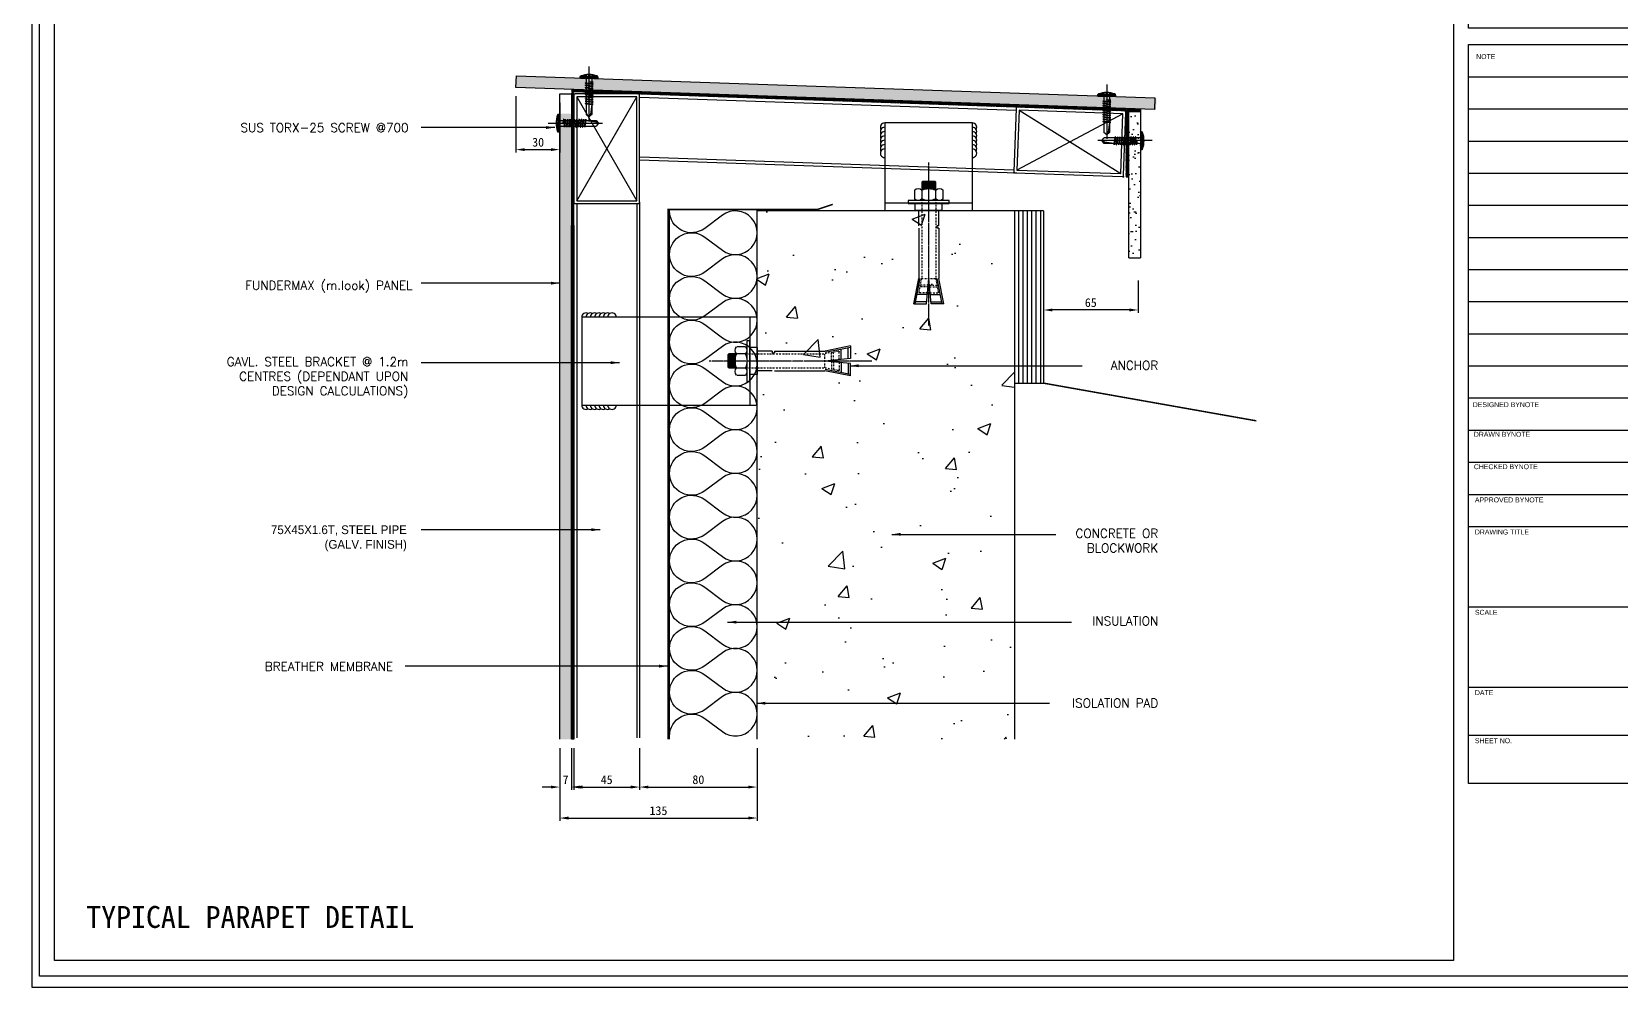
# Model space of a CAD drawing. Header units: millimetres. Extents: x 6755 to 21493, y 282 to 5565.
# Drawn here: x 6755 to 7841, y 3419 to 4072 of the extents above; entities that cross this region are included whole.
import ezdxf

# ---------------------------------------------------------------- set-up
doc = ezdxf.new("R2010")
doc.units = ezdxf.units.MM
doc.header["$MEASUREMENT"] = 0
for name, pattern in [('CENTER', [7.75, 7.25, -0.25, 0, -0.25]), ('DASHDOTX2', [2, 1, -0.5, 0, -0.5]), ('HIDDEN', [0.375, 0.25, -0.125])]:
    doc.linetypes.add(name, pattern=pattern)
for name, color, linetype in [('3', 3, 'Continuous'), ('APPLICATION', 3, 'Continuous'), ('Bolt', 1, 'Continuous'), ('BREATHER', 150, 'Continuous'), ('DIM', 1, 'Continuous'), ('Dims', 1, 'Continuous'), ('INSULATION', 2, 'Continuous'), ('Pressings', 3, 'Continuous'), ('Structure', 6, 'Continuous')]:
    doc.layers.add(name, color=color, linetype=linetype)
for name, color, linetype, true_color in [('4', 4, 'Continuous', 0x00ffff), ('nt', 7, 'Continuous', 0x994c00), ('NT Panel', 7, 'Continuous', 0xbfff7f), ('TE 07', 7, 'Continuous', 0x000000), ('TEXT', 2, 'Continuous', 0xffff00)]:
    doc.layers.add(name, color=color, linetype=linetype, true_color=true_color)
doc.styles.add('Arial', font='arial.ttf')
doc.styles.add('style1', font='simplex.shx')
doc.dimstyles.new('Telling', dxfattribs={"dimscale": 2, "dimtxt": 3, "dimasz": 3, "dimexe": 1, "dimexo": 3, "dimgap": 1, "dimtad": 1, "dimdec": 1, "dimrnd": 1, "dimdsep": 46, "dimtxsty": 'Standard', "dimcen": 3, "dimclrd": 1, "dimclre": 1, "dimclrt": 2, "dimadec": 0, "dimazin": 0, "dimtfac": 1, "dimtdec": 1, "dimtofl": 0, "dimtmove": 0, "dimatfit": 0, "dimfxl": 1, "dimtolj": 1, "dimtzin": 0, "dimlwe": -1, "dimarcsym": 0})
pattern_1 = [(45, (2816.1184, -1741.78395), (-0.5, 0.5), [])]

# ---------------------------------------------------------------- blocks, each defined once
blk = doc.blocks.new('AL-TEMPLATE')
at = {"color": 9, "true_color": 0xc0c0c0}
for p, q in [((2716.82, 1392.97), (2800.02, 1392.97)), ((2716.82, 1376.33), (2800.02, 1376.33)), ((2716.82, 1359.69), (2800.02, 1359.69)), ((2716.82, 1343.05), (2800.02, 1343.05)), ((2716.82, 1326.41), (2800.02, 1326.41)), ((2716.82, 1309.77), (2800.02, 1309.77)), ((2716.82, 1293.13), (2800.02, 1293.13)), ((2716.82, 1276.49), (2800.02, 1276.49)), ((2716.82, 1259.85), (2800.02, 1259.85)), ((2716.82, 1243.21), (2800.02, 1243.21)), ((2716.82, 1209.93), (2800.02, 1209.93)), ((2716.82, 1193.29), (2800.02, 1193.29)), ((2716.82, 1176.65), (2800.02, 1176.65)), ((2716.82, 1118.41), (2800.02, 1118.41)), ((2716.82, 1076.81), (2800.02, 1076.81)), ((2716.82, 1051.85), (2800.02, 1051.85))]:
    blk.add_line(p, q, dxfattribs=at)
for points in [[(1976.34, 1509.45), (2808.34, 1509.45), (2808.34, 927.05), (1976.34, 927.05)], [(2716.82, 1501.32), (2800.02, 1501.32), (2800.02, 1418.12), (2716.82, 1418.12)], [(2716.82, 1409.8), (2800.02, 1409.8), (2800.02, 1026.89), (2716.82, 1026.89)]]:
    blk.add_lwpolyline(points, close=True, dxfattribs=at)
for points in [[(2716.82, 1226.57), (2800.02, 1226.57)], [(2716.82, 1160.01), (2800.02, 1160.01)]]:
    blk.add_lwpolyline(points, dxfattribs=at)
at = {"layer": 'nt', "color": 254, "linetype": 'Continuous', "true_color": 0xd6d6d6}
blk.add_lwpolyline([(1972.34, 1515.25), (1972.34, 921.25), (2812.34, 921.25), (2812.34, 1515.25)], close=True, dxfattribs=at)
at = {"layer": 'TE 07'}
blk.add_lwpolyline([(1984.07, 1501.32), (2709.08, 1501.32), (2709.08, 935.18), (1984.07, 935.18)], close=True, dxfattribs=at)
at = {"color": 150, "true_color": 0x007fff, "insert": (2721.06, 1496.93), "char_height": 3.6698, "width": 35.1369, "attachment_point": 1, "line_spacing_factor": 0.963855}
blk.add_mtext('\\fExpo M;(주) 엔스페이스', dxfattribs=at)
at = {"color": 7, "true_color": 0xffffff, "insert": (2720.94, 1489.17), "char_height": 2.3487, "width": 61.8214, "attachment_point": 1, "line_spacing_factor": 0.963855, "style": 'Arial'}
blk.add_mtext('\\fArial;서울시 강남구 논현로 161길11 엔빌딩 4F\\PTEL 02 575-2077  FAX 02 575-2071', dxfattribs=at)
at = {"color": 9, "true_color": 0xc0c0c0, "char_height": 2.5559, "attachment_point": 1, "line_spacing_factor": 0.963855}
for s, insert, width in [('\\fArial;NOTE', (2720.76, 1404.73), 11.9173), ('\\fArial;DESIGNED BYNOTE', (2719.01, 1224.39), 36.0906), ('\\fArial;DRAWN BYNOTE', (2719.56, 1209.04), 30.9788), ('\\fArial;CHECKED BYNOTE', (2719.56, 1192.25), 35.0282), ('\\fArial;APPROVED BYNOTE', (2720.1, 1175.04), 37.5533), ('\\fArial;DRAWING TITLE', (2720.1, 1158.4), 29.8086), ('\\fArial;SCALE', (2720.1, 1116.8), 13.8111), ('\\fArial;DATE', (2720.1, 1075.2), 11.517), ('\\fArial;SHEET NO.', (2720.1, 1050.24), 21.1247)]:
    blk.add_mtext(s, dxfattribs=dict(at, insert=insert, width=width))
blk = doc.blocks.new('*D86')
at = {"layer": 'Defpoints', "color": 0, "transparency": 16777216}
for p in [(7446.6, 3908), (7511.3, 3908), (7446.6, 3881.8)]:
    blk.add_point(p, dxfattribs=at)
at = {"layer": 'Dims', "color": 1, "transparency": 16777216}
for p, q in [((7446.6, 3902), (7446.6, 3879.8)), ((7511.3, 3902), (7511.3, 3879.8))]:
    blk.add_line(p, q, dxfattribs=at)
at = {"layer": 'Dims', "color": 1, "lineweight": -2, "transparency": 16777216}
blk.add_line((7505.3, 3881.8), (7452.6, 3881.8), dxfattribs=at)
at = {"layer": 'Dims', "color": 1, "transparency": 16777216}
for points in [[(7452.6, 3882.8), (7452.6, 3880.8), (7446.6, 3881.8)], [(7505.3, 3882.8), (7505.3, 3880.8), (7511.3, 3881.8)]]:
    blk.add_solid(points, dxfattribs=at)
at = {"layer": 'Dims', "color": 2, "transparency": 16777216, "insert": (7478.9, 3886.8), "char_height": 6, "attachment_point": 5}
blk.add_mtext('\\A1;65', dxfattribs=at)
blk = doc.blocks.new('*D87')
at = {"layer": 'Defpoints', "color": 0, "transparency": 16777216}
for p in [(7085.7, 4034.1), (7115.7, 4029.5), (7115.7, 3991.5)]:
    blk.add_point(p, dxfattribs=at)
at = {"layer": 'Dims', "color": 1, "transparency": 16777216}
for p, q in [((7085.7, 4028.1), (7085.7, 3989.5)), ((7115.7, 4023.5), (7115.7, 3989.5))]:
    blk.add_line(p, q, dxfattribs=at)
at = {"layer": 'Dims', "color": 1, "lineweight": -2, "transparency": 16777216}
blk.add_line((7091.7, 3991.5), (7109.7, 3991.5), dxfattribs=at)
at = {"layer": 'Dims', "color": 1, "transparency": 16777216}
for points in [[(7091.7, 3992.5), (7091.7, 3990.5), (7085.7, 3991.5)], [(7109.7, 3992.5), (7109.7, 3990.5), (7115.7, 3991.5)]]:
    blk.add_solid(points, dxfattribs=at)
at = {"layer": 'Dims', "color": 2, "transparency": 16777216, "insert": (7100.9, 3996.5), "char_height": 6, "attachment_point": 5}
blk.add_mtext('\\A1;30', dxfattribs=at)
blk = doc.blocks.new('al-anchor')
at = {"layer": 'Bolt', "linetype": 'CENTER'}
blk.add_line((450.1, 842.4), (450.1, 731), dxfattribs=at)
at = {"layer": 'Bolt'}
for p, q in [((439.9, 827.7), (443.4, 810.2)), ((439.9, 827.7), (448.5, 827.7)), ((440.8, 827.7), (444.3, 810.3)), ((448.6, 826.2), (441.2, 826.2)), ((448.5, 827.7), (450.1, 810.2)), ((451.8, 827.7), (450.1, 810.2)), ((451.7, 826.2), (459.1, 826.2)), ((460.4, 827.7), (451.8, 827.7)), ((459.4, 827.7), (455.9, 810.3)), ((460.4, 827.7), (456.9, 810.3)), ((449.1, 821.3), (442.1, 821.3)), ((451.2, 821.3), (458.2, 821.3)), ((443.4, 775.8), (443.4, 810.2)), ((456.9, 775.8), (456.9, 810.3)), ((443.4, 774.2), (443.4, 763.9)), ((455.7, 774.2), (455.7, 775.8)), ((456.9, 775.8), (455.7, 775.8)), ((456.9, 774.2), (455.7, 774.2)), ((456.9, 774.2), (456.9, 763.9)), ((440.9, 763.9), (440.9, 758.9)), ((459.4, 763.9), (440.9, 763.9)), ((459.4, 763.9), (459.4, 758.9)), ((440.4, 749.9), (440.4, 755.9)), ((445.4, 744.4), (445.4, 755.9)), ((454.9, 755.9), (454.9, 744.4)), ((459.9, 755.9), (459.9, 749.9)), ((454.9, 748.9), (445.4, 748.9)), ((454.9, 748.4), (445.4, 748.4)), ((454.9, 747.9), (445.4, 747.9)), ((454.9, 747.4), (445.4, 747.4)), ((454.9, 746.9), (445.4, 746.9)), ((454.9, 746.4), (445.4, 746.4)), ((454.9, 745.9), (445.4, 745.9)), ((454.9, 745.4), (445.4, 745.4)), ((454.9, 744.9), (445.4, 744.9)), ((454.9, 744.4), (445.4, 744.4)), ((445.4, 744.4), (445.9, 743.9)), ((454.4, 743.9), (445.9, 743.9)), ((454.4, 743.9), (454.9, 744.4))]:
    blk.add_line(p, q, dxfattribs=at)
at = {"layer": 'Bolt', "linetype": 'DASHDOTX2'}
for p, q in [((443.5, 819.5), (445.3, 810.3)), ((449.2, 820), (444, 820)), ((449.6, 816.1), (444.1, 816.1)), ((450.7, 816.1), (456.1, 816.1)), ((451.1, 820), (456.3, 820)), ((456.8, 819.5), (455, 810.3)), ((449.7, 814.8), (444.4, 814.8)), ((445.4, 755.9), (445.4, 810.2)), ((445.4, 810.2), (454.9, 810.2)), ((450.6, 814.8), (455.9, 814.8)), ((454.9, 755.9), (454.9, 810.2))]:
    blk.add_line(p, q, dxfattribs=at)
at = {"layer": 'Bolt'}
blk.add_lwpolyline([(436, 758.9), (464, 758.9), (464, 756.9), (436, 756.9)], close=True, dxfattribs=at)
at = {"layer": 'Bolt', "linetype": 'DASHDOTX2'}
for centre, start, end in [((444, 819.5), 91.5299, 176.3045), ((456.3, 819.5), 3.6955, 88.4701)]:
    blk.add_arc(centre, 0.513, start, end, dxfattribs=at)
at = {"layer": 'Bolt'}
for centre, radius, start, end in [((442.9, 753.3), 3.58, 45.683, 134.317), ((442.9, 752.4), 3.58, 225.683, 314.317), ((450.1, 745.3), 11.6, 65.7903, 114.2097), ((450.1, 760.4), 11.6, 245.7903, 294.2097), ((457.4, 753.3), 3.58, 45.683, 134.317), ((457.4, 752.4), 3.58, 225.683, 314.317)]:
    blk.add_arc(centre, radius, start, end, dxfattribs=at)
blk = doc.blocks.new('75-45_pipe')
at = {"layer": '3', "color": 4}
for p, q in [((-3668.1, 5689.5), (-3739.1, 5648.5)), ((-3739.1, 5689.5), (-3668.1, 5648.5))]:
    blk.add_line(p, q, dxfattribs=at)
blk.add_lwpolyline([(-3740.1, 5646.5), (-3667.1, 5646.5, 0.414214), (-3666.1, 5647.5), (-3666.1, 5690.5, 0.414214), (-3667.1, 5691.5), (-3740.1, 5691.5, 0.414214), (-3741.1, 5690.5), (-3741.1, 5647.5, 0.414214)], format="xyb", close=True, dxfattribs=at)
blk.add_lwpolyline([(-3739.1, 5648.5), (-3668.1, 5648.5), (-3668.1, 5689.5), (-3739.1, 5689.5)], close=True, dxfattribs=at)
at = {"layer": 'DIM'}
for p in [(-3741.1, 5691.5), (-3666.1, 5691.5), (-3741.1, 5646.5), (-3666.1, 5646.5)]:
    blk.add_point(p, dxfattribs=at)
blk = doc.blocks.new('*D127')
at = {"layer": 'Defpoints', "color": 0, "transparency": 16777216}
for p in [(7115.7, 3588.2), (7123.7, 3588.2), (7123.7, 3555.5)]:
    blk.add_point(p, dxfattribs=at)
at = {"layer": 'Dims', "color": 1, "transparency": 16777216}
for p, q in [((7115.7, 3582.2), (7115.7, 3553.5)), ((7123.7, 3582.2), (7123.7, 3553.5))]:
    blk.add_line(p, q, dxfattribs=at)
at = {"layer": 'Dims', "color": 1, "lineweight": -2, "transparency": 16777216}
for p, q in [((7109.7, 3555.5), (7103.7, 3555.5)), ((7129.7, 3555.5), (7135.7, 3555.5))]:
    blk.add_line(p, q, dxfattribs=at)
at = {"layer": 'Dims', "color": 1, "transparency": 16777216}
for points in [[(7109.7, 3556.5), (7109.7, 3554.5), (7115.7, 3555.5)], [(7129.7, 3556.5), (7129.7, 3554.5), (7123.7, 3555.5)]]:
    blk.add_solid(points, dxfattribs=at)
at = {"layer": 'Dims', "color": 2, "transparency": 16777216, "insert": (7119.7, 3560.5), "char_height": 6, "attachment_point": 5}
blk.add_mtext('\\A1;7', dxfattribs=at)
blk = doc.blocks.new('*D128')
at = {"layer": 'Defpoints', "color": 0, "transparency": 16777216}
for p in [(7125.3, 3588.2), (7170.3, 3588.2), (7170.3, 3555.5)]:
    blk.add_point(p, dxfattribs=at)
at = {"layer": 'Dims', "color": 1, "transparency": 16777216}
for p, q in [((7125.3, 3582.2), (7125.3, 3553.5)), ((7170.3, 3582.2), (7170.3, 3553.5))]:
    blk.add_line(p, q, dxfattribs=at)
at = {"layer": 'Dims', "color": 1, "lineweight": -2, "transparency": 16777216}
blk.add_line((7131.3, 3555.5), (7164.3, 3555.5), dxfattribs=at)
at = {"layer": 'Dims', "color": 1, "transparency": 16777216}
for points in [[(7131.3, 3556.5), (7131.3, 3554.5), (7125.3, 3555.5)], [(7164.3, 3556.5), (7164.3, 3554.5), (7170.3, 3555.5)]]:
    blk.add_solid(points, dxfattribs=at)
at = {"layer": 'Dims', "color": 2, "transparency": 16777216, "insert": (7147.8, 3560.5), "char_height": 6, "attachment_point": 5}
blk.add_mtext('\\A1;45', dxfattribs=at)
blk = doc.blocks.new('*D129')
at = {"layer": 'Defpoints', "color": 0, "transparency": 16777216}
for p in [(7170.3, 3587.6), (7250.7, 3587.6), (7250.7, 3555.5)]:
    blk.add_point(p, dxfattribs=at)
at = {"layer": 'Dims', "color": 1, "transparency": 16777216}
for p, q in [((7170.3, 3581.6), (7170.3, 3553.5)), ((7250.7, 3581.6), (7250.7, 3553.5))]:
    blk.add_line(p, q, dxfattribs=at)
at = {"layer": 'Dims', "color": 1, "lineweight": -2, "transparency": 16777216}
blk.add_line((7176.3, 3555.5), (7244.7, 3555.5), dxfattribs=at)
at = {"layer": 'Dims', "color": 1, "transparency": 16777216}
for points in [[(7176.3, 3556.5), (7176.3, 3554.5), (7170.3, 3555.5)], [(7244.7, 3556.5), (7244.7, 3554.5), (7250.7, 3555.5)]]:
    blk.add_solid(points, dxfattribs=at)
at = {"layer": 'Dims', "color": 2, "transparency": 16777216, "insert": (7210.5, 3560.5), "char_height": 6, "attachment_point": 5}
blk.add_mtext('\\A1;80', dxfattribs=at)
blk = doc.blocks.new('*D130')
at = {"layer": 'Defpoints', "color": 0, "transparency": 16777216}
for p in [(7115.7, 3588.2), (7250.7, 3588.2), (7250.7, 3534.3)]:
    blk.add_point(p, dxfattribs=at)
at = {"layer": 'Dims', "color": 1, "transparency": 16777216}
for p, q in [((7115.7, 3582.2), (7115.7, 3532.3)), ((7250.7, 3582.2), (7250.7, 3532.3))]:
    blk.add_line(p, q, dxfattribs=at)
at = {"layer": 'Dims', "color": 1, "lineweight": -2, "transparency": 16777216}
blk.add_line((7121.7, 3534.3), (7244.7, 3534.3), dxfattribs=at)
at = {"layer": 'Dims', "color": 1, "transparency": 16777216}
for points in [[(7121.7, 3535.3), (7121.7, 3533.3), (7115.7, 3534.3)], [(7244.7, 3535.3), (7244.7, 3533.3), (7250.7, 3534.3)]]:
    blk.add_solid(points, dxfattribs=at)
at = {"layer": 'Dims', "color": 2, "transparency": 16777216, "insert": (7183.2, 3539.3), "char_height": 6, "attachment_point": 5}
blk.add_mtext('\\A1;135', dxfattribs=at)
blk = doc.blocks.new('SDS')
at = {"layer": 'Bolt', "linetype": 'ByBlock'}
h = blk.add_hatch(color=256, dxfattribs=at)
edge = h.paths.add_edge_path()
edge.add_ellipse((2174.7, 2125), major_axis=(0.122, 0.122), ratio=1, start_angle=227.4952, end_angle=310.1753, ccw=False)
edge.add_line((2174.7, 2124.8), (2174.2, 2124.8))
edge.add_ellipse((2174.2, 2125.2), major_axis=(-0.273, 0.273), ratio=1, start_angle=58.6705, end_angle=131.9754, ccw=False)
edge.add_ellipse((2189.6, 2130.8), major_axis=(11.8, 11.8), ratio=1, start_angle=143.5595, end_angle=154.9155, ccw=False)
edge.add_line((2173.1, 2128.3), (2173.9, 2128.3))
edge.add_line((2173.9, 2128.3), (2174.5, 2130.8))
edge.add_line((2174.5, 2130.8), (2173.9, 2133.3))
edge.add_line((2173.9, 2133.3), (2173.1, 2133.3))
edge.add_ellipse((2189.6, 2130.8), major_axis=(-11.8, 11.8), ratio=1, start_angle=25.0886, end_angle=36.4366, ccw=False)
edge.add_ellipse((2174.2, 2136.4), major_axis=(-0.273, 0.273), ratio=1, start_angle=-41.9754, end_angle=31.5885, ccw=False)
edge.add_line((2174.2, 2136.8), (2174.7, 2136.8))
edge.add_ellipse((2174.7, 2136.7), major_axis=(0.122, 0.122), ratio=1, start_angle=319.8247, end_angle=402.5048, ccw=False)
edge.add_line((2174.9, 2136.7), (2174.9, 2125))
for points in [[(2178.2, 2133.5), (2177.9, 2130.8), (2177.8, 2130.7), (2177.8, 2130.8), (2178.1, 2133.6), (2178.2, 2133.6)], [(2179.4, 2133.6), (2179.4, 2133.6), (2179.4, 2133.6), (2179.4, 2133.5), (2178.8, 2128.1), (2178.7, 2128.1), (2178.7, 2128.1)], [(2180.9, 2133.6), (2180.9, 2133.6), (2181, 2133.6), (2181, 2133.5), (2180.3, 2128.1), (2180.3, 2128.1), (2180.2, 2128.1)], [(2182.4, 2133.6), (2182.5, 2133.6), (2182.5, 2133.6), (2182.5, 2133.5), (2181.9, 2128.1), (2181.8, 2128.1), (2181.8, 2128.1)], [(2184, 2133.6), (2184, 2133.6), (2184, 2133.6), (2184.1, 2133.5), (2183.4, 2128.1), (2183.4, 2128.1), (2183.3, 2128.1)], [(2185.5, 2133.6), (2185.6, 2133.6), (2185.6, 2133.6), (2185.6, 2133.5), (2185, 2128.1), (2184.9, 2128.1), (2184.9, 2128.1)], [(2187.1, 2133.6), (2187.1, 2133.6), (2187.1, 2133.6), (2187.2, 2133.5), (2186.5, 2128.1), (2186.5, 2128.1), (2186.4, 2128.1)], [(2188.6, 2133.6), (2188.7, 2133.6), (2188.7, 2133.6), (2188.7, 2133.5), (2188.1, 2128.1), (2188, 2128.1), (2187.9, 2128.1)], [(2190.1, 2133.6), (2190.2, 2133.6), (2190.2, 2133.6), (2190.2, 2133.5), (2189.6, 2128.1), (2189.5, 2128.1), (2189.5, 2128.1)], [(2191.7, 2133.6), (2191.7, 2133.6), (2191.8, 2133.6), (2191.8, 2133.5), (2191.1, 2128.1), (2191.1, 2128.1), (2191, 2128.1)], [(2193.2, 2133.6), (2193.3, 2133.6), (2193.3, 2133.6), (2193.3, 2133.5), (2192.7, 2128.1), (2192.6, 2128.1), (2192.6, 2128.1)]]:
    blk.add_hatch(color=256, dxfattribs=at).paths.add_polyline_path(points)
at = {"layer": 'Bolt', "linetype": 'CENTER', "ltscale": 10}
blk.add_line((2167.4, 2130.8), (2204.6, 2130.8), dxfattribs=at)
at = {"layer": 'Bolt'}
for p, q in [((2176.2, 2132.8), (2177.9, 2132.8)), ((2177.8, 2130.8), (2178.1, 2133.6)), ((2177.8, 2130.8), (2177.9, 2132.8)), ((2178.1, 2133.6), (2177.9, 2132.8)), ((2177.9, 2130.8), (2178.2, 2133.5)), ((2177.9, 2130.8), (2178.4, 2132.8)), ((2178.2, 2133.6), (2178.4, 2132.8)), ((2178.4, 2132.8), (2179.1, 2132.8)), ((2178.5, 2128.8), (2179.1, 2132.8)), ((2178.7, 2128.1), (2179.4, 2133.6)), ((2178.8, 2128.1), (2179.5, 2133.5)), ((2179, 2128.8), (2179.6, 2132.8)), ((2179.3, 2133.6), (2179.1, 2132.8)), ((2179.4, 2133.6), (2179.6, 2132.8)), ((2179.6, 2132.8), (2180.4, 2132.8)), ((2179.6, 2132.8), (2180.7, 2132.8)), ((2180, 2128.8), (2180.7, 2132.8)), ((2180.2, 2128.1), (2180.9, 2133.6)), ((2180.3, 2128.1), (2181, 2133.5)), ((2180.5, 2128.8), (2181.2, 2132.8)), ((2180.9, 2133.6), (2180.7, 2132.8)), ((2181, 2133.6), (2181.2, 2132.8)), ((2181.2, 2132.8), (2181.9, 2132.8)), ((2181.2, 2132.8), (2182.2, 2132.8)), ((2181.6, 2128.8), (2182.2, 2132.8)), ((2181.8, 2128.1), (2182.4, 2133.6)), ((2181.9, 2128.1), (2182.5, 2133.5)), ((2182.1, 2128.8), (2182.7, 2132.8)), ((2182.4, 2133.6), (2182.2, 2132.8)), ((2182.5, 2133.6), (2182.7, 2132.8)), ((2182.7, 2132.8), (2183.4, 2132.8)), ((2182.7, 2132.8), (2183.7, 2132.8)), ((2183.1, 2128.8), (2183.7, 2132.8)), ((2183.3, 2128.1), (2184, 2133.6)), ((2183.4, 2128.1), (2184.1, 2133.5)), ((2183.6, 2128.8), (2184.2, 2132.8)), ((2183.9, 2133.6), (2183.7, 2132.8)), ((2184, 2133.6), (2184.2, 2132.8)), ((2184.2, 2132.8), (2185, 2132.8)), ((2184.2, 2132.8), (2185.3, 2132.8)), ((2184.7, 2128.8), (2185.3, 2132.8)), ((2184.9, 2128.1), (2185.5, 2133.6)), ((2185, 2128.1), (2185.6, 2133.5)), ((2185.2, 2128.8), (2185.8, 2132.8)), ((2185.5, 2133.6), (2185.3, 2132.8)), ((2185.6, 2133.6), (2185.8, 2132.8)), ((2185.8, 2132.8), (2186.5, 2132.8)), ((2185.8, 2132.8), (2186.8, 2132.8)), ((2186.2, 2128.8), (2186.8, 2132.8)), ((2186.4, 2128.1), (2187.1, 2133.6)), ((2186.5, 2128.1), (2187.2, 2133.5)), ((2186.7, 2128.8), (2187.3, 2132.8)), ((2187, 2133.6), (2186.8, 2132.8)), ((2187.1, 2133.6), (2187.3, 2132.8)), ((2187.3, 2132.8), (2188.1, 2132.8)), ((2187.3, 2132.8), (2188.4, 2132.8)), ((2187.7, 2128.8), (2188.4, 2132.8)), ((2187.9, 2128.1), (2188.6, 2133.6)), ((2188.1, 2128.1), (2188.7, 2133.5)), ((2188.2, 2128.8), (2188.9, 2132.8)), ((2188.6, 2133.6), (2188.4, 2132.8)), ((2188.7, 2133.6), (2188.9, 2132.8)), ((2188.9, 2132.8), (2189.6, 2132.8)), ((2188.9, 2132.8), (2189.9, 2132.8)), ((2189.3, 2128.8), (2189.9, 2132.8)), ((2189.5, 2128.1), (2190.1, 2133.6)), ((2189.6, 2128.1), (2190.2, 2133.5)), ((2189.8, 2128.8), (2190.4, 2132.8)), ((2190.1, 2133.6), (2189.9, 2132.8)), ((2190.2, 2133.6), (2190.4, 2132.8)), ((2190.4, 2132.8), (2191.1, 2132.8)), ((2190.4, 2132.8), (2191.5, 2132.8)), ((2190.8, 2128.8), (2191.5, 2132.8)), ((2191, 2128.1), (2191.7, 2133.6)), ((2191.1, 2128.1), (2191.8, 2133.5)), ((2191.3, 2128.8), (2191.9, 2132.8)), ((2191.6, 2133.6), (2191.5, 2132.8)), ((2191.8, 2133.6), (2191.9, 2132.8)), ((2191.9, 2132.8), (2192.7, 2132.8)), ((2191.9, 2132.8), (2193, 2132.8)), ((2192.4, 2128.8), (2193, 2132.8)), ((2192.6, 2128.1), (2193.2, 2133.6)), ((2192.7, 2128.1), (2193.3, 2133.5)), ((2192.9, 2128.8), (2193.5, 2132.8)), ((2193.2, 2133.6), (2193, 2132.8)), ((2193, 2132.8), (2200.3, 2132.8)), ((2193.3, 2133.6), (2193.5, 2132.8)), ((2193.5, 2132.8), (2200, 2131.8)), ((2200, 2131.8), (2201.9, 2130.8)), ((2200.3, 2132.8), (2201.9, 2130.8)), ((2201.9, 2130.8), (2200.3, 2128.8)), ((2176.2, 2128.8), (2178.5, 2128.8)), ((2178.7, 2128.1), (2178.5, 2128.8)), ((2178.8, 2128.1), (2179, 2128.8)), ((2179, 2128.8), (2180, 2128.8)), ((2180.2, 2128.1), (2180, 2128.8)), ((2180.3, 2128.1), (2180.5, 2128.8)), ((2180.5, 2128.8), (2181.6, 2128.8)), ((2181.8, 2128.1), (2181.6, 2128.8)), ((2181.9, 2128.1), (2182.1, 2128.8)), ((2182.1, 2128.8), (2183.1, 2128.8)), ((2183.3, 2128.1), (2183.1, 2128.8)), ((2183.4, 2128.1), (2183.6, 2128.8)), ((2183.6, 2128.8), (2184.7, 2128.8)), ((2184.9, 2128.1), (2184.7, 2128.8)), ((2185, 2128.1), (2185.2, 2128.8)), ((2185.2, 2128.8), (2186.2, 2128.8)), ((2186.4, 2128.1), (2186.2, 2128.8)), ((2186.5, 2128.1), (2186.7, 2128.8)), ((2186.7, 2128.8), (2187.7, 2128.8)), ((2187.9, 2128.1), (2187.7, 2128.8)), ((2188.1, 2128.1), (2188.2, 2128.8)), ((2188.2, 2128.8), (2189.3, 2128.8)), ((2189.5, 2128.1), (2189.3, 2128.8)), ((2189.6, 2128.1), (2189.8, 2128.8)), ((2189.8, 2128.8), (2190.8, 2128.8)), ((2191, 2128.1), (2190.8, 2128.8)), ((2191.1, 2128.1), (2191.3, 2128.8)), ((2191.3, 2128.8), (2200.3, 2128.8)), ((2192.6, 2128.1), (2192.4, 2128.8)), ((2192.7, 2128.1), (2192.9, 2128.8))]:
    blk.add_line(p, q, dxfattribs=at)
for points in [[(2172.9, 2131.3), (2174.4, 2131.3)], [(2172.9, 2130.8), (2174.5, 2130.8)], [(2172.9, 2130.3), (2174.4, 2130.3)], [(2173, 2132.7), (2174, 2132.7)], [(2173.1, 2133.3), (2173.9, 2133.3)], [(2173.9, 2128.3), (2174.5, 2130.8), (2173.9, 2133.3)], [(2174.7, 2136.8), (2174.2, 2136.8)], [(2174.9, 2125), (2174.9, 2136.6)], [(2173, 2128.9), (2174, 2128.9)], [(2173.1, 2128.3), (2173.9, 2128.3)], [(2174.7, 2124.8), (2174.2, 2124.8)]]:
    blk.add_lwpolyline(points, dxfattribs=at)
for points in [[(2174.2, 2136.8, 0.333092), (2173.9, 2136.5, 30.48754)], [(2174.7, 2136.8, -0.452147), (2174.9, 2136.6, -30.48754)], [(2174.2, 2124.8, -0.333092), (2173.9, 2125.1, -30.48754)], [(2174.7, 2124.8, 0.452147), (2174.9, 2125, 30.48754)]]:
    blk.add_lwpolyline(points, format="xyb", dxfattribs=at)
at = {"layer": 'Bolt', "linetype": 'ByBlock'}
for points in [[(2175.4, 2136.8, 1.038004), (2174.9, 2136.8, 0.043022)], [(2174.9, 2134.1, 0.427063), (2176.2, 2132.8, -4.42658)], [(2175.4, 2134.1, -1.169667), (2174.9, 2134.1, -0.043022)], [(2174.9, 2127.6, -0.447194), (2176.2, 2128.8, 4.42658)], [(2175.4, 2127.6, 1.03754), (2174.9, 2127.6, 0.043022)], [(2175.4, 2124.9, -1.038004), (2174.9, 2124.9, -0.043022)]]:
    blk.add_lwpolyline(points, format="xyb", dxfattribs=at)
for points in [[(2174.9, 2136.8), (2174.9, 2124.9)], [(2175.4, 2124.9), (2175.4, 2136.8)], [(2178.2, 2133.5), (2177.9, 2130.8), (2177.8, 2130.7), (2177.8, 2130.8), (2178.1, 2133.6), (2178.2, 2133.6), (2178.2, 2133.5)]]:
    blk.add_lwpolyline(points, dxfattribs=at)
at = {"layer": 'Bolt'}
for centre, radius, start, end in [((2189.6, 2130.8), 16.7, 160.0886, 199.9114), ((2177.8, 2130.8), 0.0602, 200.6851, 319.2729), ((2178.1, 2133.5), 0.0925, 60.0754, 130.1339), ((2179.4, 2133.5), 0.0925, 60.0754, 130.1339), ((2180.9, 2133.5), 0.0925, 60.0754, 130.1339), ((2182.5, 2133.5), 0.0925, 60.0754, 130.1339), ((2184, 2133.5), 0.0925, 60.0754, 130.1339), ((2185.5, 2133.5), 0.0925, 60.0754, 130.1339), ((2187.1, 2133.5), 0.0925, 60.0754, 130.1339), ((2188.6, 2133.5), 0.0925, 60.0754, 130.1339), ((2190.2, 2133.5), 0.0925, 60.0754, 130.1339), ((2191.7, 2133.5), 0.0925, 60.0754, 130.1339), ((2193.2, 2133.5), 0.0925, 60.0754, 130.1339), ((2178.7, 2128.2), 0.0925, 240.0754, 310.1339), ((2180.3, 2128.2), 0.0925, 240.0754, 310.1339), ((2181.8, 2128.2), 0.0925, 240.0754, 310.1339), ((2183.4, 2128.2), 0.0925, 240.0754, 310.1339), ((2184.9, 2128.2), 0.0925, 240.0754, 310.1339), ((2186.5, 2128.2), 0.0925, 240.0754, 310.1339), ((2188, 2128.2), 0.0925, 240.0754, 310.1339), ((2189.5, 2128.2), 0.0925, 240.0754, 310.1339), ((2191.1, 2128.2), 0.0925, 240.0754, 310.1339), ((2192.6, 2128.2), 0.0925, 240.0754, 310.1339)]:
    blk.add_arc(centre, radius, start, end, dxfattribs=at)

msp = doc.modelspace()

# ---------------------------------------------------------------- hatches: boundary and pattern name
h = msp.add_hatch()
h.set_pattern_fill('JIS_WOOD', color=256, style=0)
h.set_pattern_definition(pattern_1)
h.paths.add_polyline_path([(7125.33, 4032.666), (7123.731, 4032.753), (7123.732, 3588.205), (7125.332, 3588.205)])
h = msp.add_hatch()
h.set_pattern_fill('JIS_WOOD', color=256, style=0)
h.set_pattern_definition(pattern_1)
h.paths.add_polyline_path([(7125.414, 4032.67), (7125.358, 4031.071), (7512.811, 4017.586), (7512.811, 4019.187)])
h = msp.add_hatch()
h.set_pattern_fill('NET3', color=256, scale=0.15, style=0)
h.set_pattern_definition([(0, (8322.6871, 4.3475), (0, 0.47625), []), (60, (8322.6871, 4.3475), (-0.4124446, 0.238125), []), (120, (8322.6871, 4.3475), (-0.4124446, -0.238125), [])])
h.paths.add_polyline_path([(7503.211, 3972.932), (7504.811, 3972.886), (7504.811, 4017.586), (7503.211, 4017.586)])
at = {"layer": 'NT Panel'}
h = msp.add_hatch(dxfattribs=at)
h.set_pattern_fill('AR-SAND', color=30, scale=0.2, angle=88.006785, style=0)
h.set_pattern_definition([(125.50679, (12832.689, 5714.837), (-9.793473, 0.020634), [0, -7.7216, 0, -8.636, 0, -8.255]), (95.50679, (12832.689, 5714.837), (-14.01513, 9.483666), [0, -4.1656, 0, -6.9596, 0, -2.667]), (55.50679, (12832.472, 5708.593), (0.521506, 15.811275), [0, -2.54, 0, -9.144, 0, -11.938]), (45.50679, (12832.472, 5708.593), (-3.92474, 15.416964), [0, -1.27, 0, -5.9944, 0, -6.858])])
h.paths.add_polyline_path([(7523.508, 4018.815), (7523.786, 4026.81), (7086.01, 4042.046), (7085.732, 4034.051)])
h = msp.add_hatch(dxfattribs=at)
h.set_pattern_fill('AR-SAND', color=30, scale=0.2, style=0)
h.set_pattern_definition([(37.5, (8995.387, -1658.774), (-0.320006, 9.788265), [0, -7.7216, 0, -8.636, 0, -8.255]), (7.5, (8995.387, -1658.774), (8.990466, 14.336502), [0, -4.1656, 0, -6.9596, 0, -2.667]), (327.5, (8989.139, -1658.774), (15.819847, 0.028744), [0, -2.54, 0, -9.144, 0, -11.938]), (317.5, (8989.139, -1658.774), (15.27113, 4.458586), [0, -1.27, 0, -5.9944, 0, -6.858])])
h.paths.add_polyline_path([(7115.732, 3588.205), (7123.732, 3588.205), (7123.732, 4016.14), (7115.732, 4016.14)])
h = msp.add_hatch(dxfattribs=at)
h.set_pattern_fill('AR-SAND', color=30, scale=0.2, style=0)
h.set_pattern_definition([(37.5, (9384.467, -1657.328), (-0.320006, 9.788265), [0, -7.7216, 0, -8.636, 0, -8.255]), (7.5, (9384.467, -1657.328), (8.990466, 14.336502), [0, -4.1656, 0, -6.9596, 0, -2.667]), (327.5, (9378.2184, -1657.328), (15.819847, 0.028744), [0, -2.54, 0, -9.144, 0, -11.938]), (317.5, (9378.218, -1657.328), (15.27113, 4.458586), [0, -1.27, 0, -5.9944, 0, -6.858])])
h.paths.add_polyline_path([(7504.811, 3917.586), (7512.811, 3917.586), (7512.811, 4017.586), (7504.811, 4017.586)])
at = {"layer": 'Structure'}
h = msp.add_hatch(dxfattribs=at)
h.set_pattern_fill('AR-CONC', color=256, scale=0.5, style=0)
h.set_pattern_definition([(50, (-7833.185, 2190.72), (91.09233, -7.96954), [9.525, -104.775]), (355, (-7833.19, 2190.72), (-17.6214, 95.5283), [7.62, -83.82]), (100.451, (-7825.594, 2190.05), (73.47125, 87.55834), [8.095, -89.045]), (46.1842, (-7833.19, 2216.12), (135.5395, -21.0212), [14.2875, -157.1625]), (96.6356, (-7821.89, 2214.36), (118.7021, 123.7128), [12.1425, -133.5675]), (351.184, (-7833.19, 2216.12), (118.7023, 123.7126), [11.43, -125.73]), (21, (-7820.485, 2209.77), (75.80744, -51.13276), [9.525, -104.775]), (326, (-7820.49, 2209.77), (30.901, 92.094), [7.62, -83.82]), (71.4514, (-7814.17, 2205.51), (106.70825, 40.96143), [8.095, -89.045]), (37.5, (-7833.185, 2190.717), (1.5443, 42.27752), [0, -82.804, 0, -85.09, 0, -84.1375]), (7.5, (-7833.185, 2190.717), (33.40983, 50.09029), [0, -48.514, 0, -80.899, 0, -32.0675]), (327.5, (-7861.506, 2190.717), (67.7953, -2.86437), [0, -31.75, 0, -99.06, 0, -131.445]), (317.5, (-7874.206, 2190.717), (74.0646, 12.71325), [0, -41.275, 0, -65.786, 0, -93.345])])
h.paths.add_polyline_path([(7250.732, 3588.205), (7426.624, 3588.205), (7426.624, 3831.759), (7426.624, 3949.759), (7250.732, 3949.759)])

# ---------------------------------------------------------------- linework, layer by layer
at = {"linetype": 'Continuous'}
for p, q in [((7435.624, 3831.759), (7435.624, 3949.759)), ((7438.624, 3831.759), (7438.624, 3949.759)), ((7444.624, 3831.759), (7444.624, 3949.759)), ((7446.624, 3831.759), (7592.023, 3805.999))]:
    msp.add_line(p, q, dxfattribs=at)
for points in [[(7125.358, 4031.071), (7125.414, 4032.67), (7512.811, 4019.187), (7512.811, 4017.586)], [(7123.732, 3939.54), (7125.332, 3939.54), (7125.332, 3588.205), (7123.732, 3588.205)]]:
    msp.add_lwpolyline(points, close=True)
at = {"linetype": 'Continuous', "ltscale": 20, "const_width": 1}
msp.add_lwpolyline([(7446.624, 3949.759), (7446.624, 3831.759)], dxfattribs=at)
at = {"linetype": 'Continuous', "const_width": 1}
msp.add_lwpolyline([(7446.624, 3831.759), (7592.023, 3805.999)], dxfattribs=at)
at = {"color": 8}
for centre, start, end in [((7337.962, 4006.796), 89.998372, 209.998372), ((7397.962, 4006.796), 330.001628, 90.001628), ((7337.962, 4003.834), 89.998372, 209.998372), ((7337.962, 4000.871), 89.998372, 209.998372), ((7337.961, 3997.908), 89.998372, 209.998372), ((7397.962, 4003.834), 330.001628, 90.001628), ((7397.962, 4000.871), 330.001628, 90.001628), ((7397.962, 3997.908), 330.001628, 90.001628), ((7337.961, 3989.02), 89.998372, 269.998372), ((7337.961, 3994.945), 89.998372, 209.998372), ((7337.961, 3991.982), 89.998372, 209.998372), ((7397.962, 3994.945), 330.001628, 90.001628), ((7397.962, 3991.982), 330.001628, 90.001628), ((7397.962, 3989.02), 270.001628, 90.001628), ((7133.695, 3876.804), 60.001628, 180.001628), ((7136.657, 3876.804), 60.001628, 180.001628), ((7139.62, 3876.804), 60.001628, 180.001628), ((7142.583, 3876.804), 60.001628, 180.001628), ((7145.546, 3876.804), 60.001628, 180.001628), ((7148.508, 3876.804), 60.001628, 180.001628), ((7151.471, 3876.804), 0.001628, 180.001628), ((7133.695, 3816.803), 179.998372, 299.998372), ((7136.657, 3816.803), 179.998372, 299.998372), ((7139.62, 3816.803), 179.998372, 299.998372), ((7142.583, 3816.803), 179.998372, 299.998372), ((7145.546, 3816.803), 179.998372, 299.998372), ((7148.508, 3816.803), 179.998372, 299.998372), ((7151.471, 3816.803), 179.998372, 359.998372)]:
    msp.add_arc(centre, 2.963, start, end, dxfattribs=at)
at = {"layer": '3', "color": 4}
for p, q in [((7170.332, 4027.315), (7427.788, 4018.543)), ((7170.332, 3984.478), (7428.262, 3975.502)), ((7170.401, 3986.477), (7426.377, 3977.568)), ((7125.332, 3589.185), (7125.332, 3955.54)), ((7170.332, 3955.54), (7170.332, 3589.185)), ((7127.332, 3954.54), (7127.332, 3589.185)), ((7168.332, 3954.54), (7168.332, 3589.185))]:
    msp.add_line(p, q, dxfattribs=at)
at = {"layer": 'APPLICATION', "linetype": 'Continuous'}
for p, q in [((7426.624, 3949.759), (7446.624, 3949.759)), ((7429.624, 3831.759), (7429.624, 3949.759)), ((7432.624, 3831.759), (7432.624, 3949.759)), ((7435.624, 3831.759), (7435.624, 3949.759)), ((7438.624, 3831.759), (7438.624, 3949.759)), ((7441.624, 3831.759), (7441.624, 3949.759)), ((7444.624, 3831.759), (7444.624, 3949.759)), ((7426.624, 3831.759), (7446.624, 3831.759))]:
    msp.add_line(p, q, dxfattribs=at)
at = {"layer": 'BREATHER', "linetype": 'HIDDEN', "ltscale": 25, "const_width": 1}
msp.add_lwpolyline([(7189.733, 3588.205), (7189.733, 3950.522), (7291.782, 3950.522), (7302.402, 3954.063)], dxfattribs=at)
at = {"layer": 'DIM'}
msp.add_line((7123.793, 3986.098), (7125.332, 3986.044), dxfattribs=at)
at = {"layer": 'INSULATION'}
msp.add_lwpolyline([(7190.873, 3588.205, -0.03151463), (7190.727, 3590.101, -0.00350122), (7190.729, 3590.312, -0.61720134), (7214.859, 3602.413), (7226.898, 3593.386, 1.98288671), (7226.938, 3617.404), (7214.819, 3608.38, -0.61124568), (7190.73, 3620.3, -0.61592552), (7214.859, 3632.345), (7226.898, 3623.318, 1.98288671), (7226.938, 3647.336), (7214.819, 3638.311, -0.61124555), (7190.73, 3650.231, -0.61592565), (7214.859, 3662.277), (7226.898, 3653.249, 1.98288671), (7226.938, 3677.267), (7214.819, 3668.243, -0.61124553), (7190.73, 3680.163, -0.61592568), (7214.859, 3692.208), (7226.898, 3683.181, 1.98288671), (7226.938, 3707.199), (7214.819, 3698.175, -0.61124574), (7190.73, 3710.095, -0.61592545), (7214.859, 3722.14), (7226.898, 3713.113, 1.98288671), (7226.938, 3737.13), (7214.819, 3728.106, -0.61124518), (7190.73, 3740.026, -0.61592604), (7214.859, 3752.071), (7226.898, 3743.044, 1.98288671), (7226.938, 3767.062), (7214.819, 3758.038, -0.61124506), (7190.73, 3769.958, -0.61592616), (7214.859, 3782.003), (7226.898, 3772.976, 1.98288671), (7226.938, 3796.994), (7214.819, 3787.969, -0.61124503), (7190.73, 3799.889, -0.61592619), (7214.859, 3811.935), (7226.898, 3802.908, 1.98288671), (7226.938, 3826.925), (7214.819, 3817.901, -0.61124525), (7190.73, 3829.821, -0.61592596), (7214.859, 3841.866), (7226.898, 3832.839, 1.98288671), (7226.938, 3856.857), (7214.819, 3847.833, -0.61124575), (7190.73, 3859.753, -0.61592544), (7214.859, 3871.798), (7226.898, 3862.771, 1.98288671), (7226.938, 3886.788), (7214.819, 3877.764, -0.61124564), (7190.73, 3889.684, -0.61592556), (7214.859, 3901.729), (7226.898, 3892.702, 1.98288671), (7226.938, 3916.72), (7214.819, 3907.696, -0.61124561), (7190.73, 3919.616, -0.61592559), (7214.859, 3931.661), (7226.898, 3922.634, 1.98288671), (7226.938, 3946.652), (7214.819, 3937.628, -0.61124583), (7190.73, 3949.548, -0.00350122), (7190.732, 3949.759)], format="xyb", dxfattribs=at)
at = {"layer": 'NT Panel', "color": 30}
for p, q in [((7522.811, 4026.844), (7522.533, 4018.849)), ((7504.811, 3917.586), (7512.811, 3917.586))]:
    msp.add_line(p, q, dxfattribs=at)
for points in [[(7522.533, 4018.849), (7085.732, 4034.051), (7086.01, 4042.046), (7522.811, 4026.844)], [(7115.732, 3588.205), (7115.732, 4029.54), (7123.732, 4029.54), (7123.732, 3588.205)], [(7504.811, 3917.586), (7504.811, 4017.586), (7512.811, 4017.586), (7512.811, 3917.586)]]:
    msp.add_lwpolyline(points, dxfattribs=at)
at = {"layer": 'Pressings'}
for p, q in [((7397.962, 3954.759), (7337.962, 3954.759)), ((7245.732, 3876.803), (7245.732, 3816.803))]:
    msp.add_line(p, q, dxfattribs=at)
for points in [[(7397.962, 3949.759), (7397.959, 4009.759), (7337.962, 4009.759), (7337.962, 3949.759)], [(7250.732, 3876.803), (7130.732, 3876.803), (7130.732, 3816.803), (7250.732, 3816.803)]]:
    msp.add_lwpolyline(points, dxfattribs=at)
at = {"layer": 'Structure', "linetype": 'Continuous'}
msp.add_lwpolyline([(7250.732, 3588.205), (7250.732, 3949.759), (7426.624, 3949.759), (7426.624, 3588.205)], dxfattribs=at)
at = {"layer": 'TEXT'}
msp.add_line((7190.732, 3588.205), (7190.732, 3949.759), dxfattribs=at)

# ---------------------------------------------------------------- block references
at = {"xscale": -1}
for p, rotation in [((6917.961, 4713.635), 180), ((6486.855, 3396.803), 270)]:
    msp.add_blockref('al-anchor', p, dxfattribs=dict(at, rotation=rotation))
at = {"layer": '4', "xscale": 1.32, "yscale": 1.32, "zscale": 1.32}
msp.add_blockref('AL-TEMPLATE', (4151.1, 2202.534), dxfattribs=at)
at = {"layer": 'DIM'}
for p, rotation in [((12816.831, 7695.665), 90), ((10970.874, -1796.347), 358.0275976896555)]:
    msp.add_blockref('75-45_pipe', p, dxfattribs=dict(at, rotation=rotation))
at = {"layer": 'NT Panel'}
for p, rotation in [((5004.899, 6215.761), 270), ((5358.979, 6203.439), 270), ((9688.257, 6128.419), 180)]:
    msp.add_blockref('SDS', p, dxfattribs=dict(at, rotation=rotation))
msp.add_blockref('SDS', (4940.286, 1878.708), dxfattribs=at)

# ---------------------------------------------------------------- texts
at = {"layer": 'TEXT'}
msp.add_text('TYPICAL PARAPET DETAIL', height=15, dxfattribs=at).set_placement((6791.881, 3459.148))
at = {"layer": 'TEXT', "char_height": 6, "style": 'style1'}
for s, insert, width, attachment_point in [('\\pxqr;SUS TORX-25 SCREW @700', (6864.653, 4009.517), 147.63272, 1), ('\\pxqr;FUNDERMAX (m.look) PANEL', (7014.994, 3901.656), 153.91383, 3), ('\\pxqr;GAVL. STEEL BRACKET @ 1.2m CENTRES (DEPENDANT UPON DESIGN CALCULATIONS)', (6864.494, 3849.446), 147.63272, 1), ('ANCHOR', (7525.017, 3846.925), 147.63272, 3), ('{\\fHY울릉도L|b0|i0|c129|p18;75X45X1.6T, STEEL PIPE \\P(GALV. FINISH)}', (7011.141, 3734.501), 168.52677, 3), ('CONCRETE OR \\PBLOCKWORK', (7525.017, 3732.01), 147.63272, 3), ('INSULATION', (7525.017, 3672.076), 63.01319, 3), ('\\pxqr;BREATHER MEMBRANE', (7001.651, 3640.958), 147.63272, 3), ('ISOLATION PAD', (7525.017, 3615.958), 147.63272, 3)]:
    msp.add_mtext(s, dxfattribs=dict(at, insert=insert, width=width, attachment_point=attachment_point))

# ---------------------------------------------------------------- dimensions: what is measured, and where the dimension line sits
at = {"layer": 'Dims'}
for base, p1, p2, text, picture, middle in [((7115.732, 3991.533), (7085.732, 4034.051), (7115.732, 4029.54), '30', '*D87', (7100.874, 3991.533)), ((7123.732, 3555.466), (7115.732, 3588.205), (7123.732, 3588.205), '7', '*D127', (7119.732, 3555.466))]:
    dim = msp.add_linear_dim(base=base, p1=p1, p2=p2, text=text, dimstyle='Telling', dxfattribs=at)
    dim.commit()
    dim.dimension.update_dxf_attribs({"geometry": picture, "text_midpoint": middle, "dimtype": 160})
dim = msp.add_linear_dim(base=(7446.624, 3881.801), p1=(7511.262, 3908.02), p2=(7446.624, 3908.02), dimstyle='Telling', dxfattribs=at)
dim.commit()
dim.dimension.update_dxf_attribs({"geometry": '*D86', "text_midpoint": (7478.943, 3881.801), "dimtype": 160})
for base, p1, p2, picture, middle in [((7250.732, 3534.251), (7115.732, 3588.205), (7250.732, 3588.205), '*D130', (7183.232, 3539.251)), ((7170.332, 3555.466), (7125.332, 3588.205), (7170.332, 3588.205), '*D128', (7147.832, 3560.466)), ((7250.732, 3555.466), (7170.332, 3587.58), (7250.732, 3587.58), '*D129', (7210.532, 3560.466))]:
    dim = msp.add_linear_dim(base=base, p1=p1, p2=p2, dimstyle='Telling', dxfattribs=at)
    dim.commit()
    dim.dimension.update_dxf_attribs({"geometry": picture, "text_midpoint": middle})

# ---------------------------------------------------------------- leaders
for points in [[(7112.363, 4006.587), (7020.948, 4006.587)], [(7115.732, 3900.14), (7020.948, 3900.14)], [(7156.635, 3845.738), (7020.948, 3845.738)], [(7314.152, 3843.638), (7472.906, 3843.638)], [(7143.354, 3731.511), (7020.948, 3731.511)], [(7342.838, 3728.353), (7455.004, 3728.353)], [(7230.42, 3668.276), (7465.774, 3668.276)], [(7189.639, 3638.202), (7010.072, 3638.199)], [(7250.332, 3612.826), (7450.623, 3612.826)]]:
    msp.add_leader(points, dimstyle='Telling', override={"dimgap": 1, "dimtad": 0}, dxfattribs=at)

doc.saveas('drawing.dxf')
